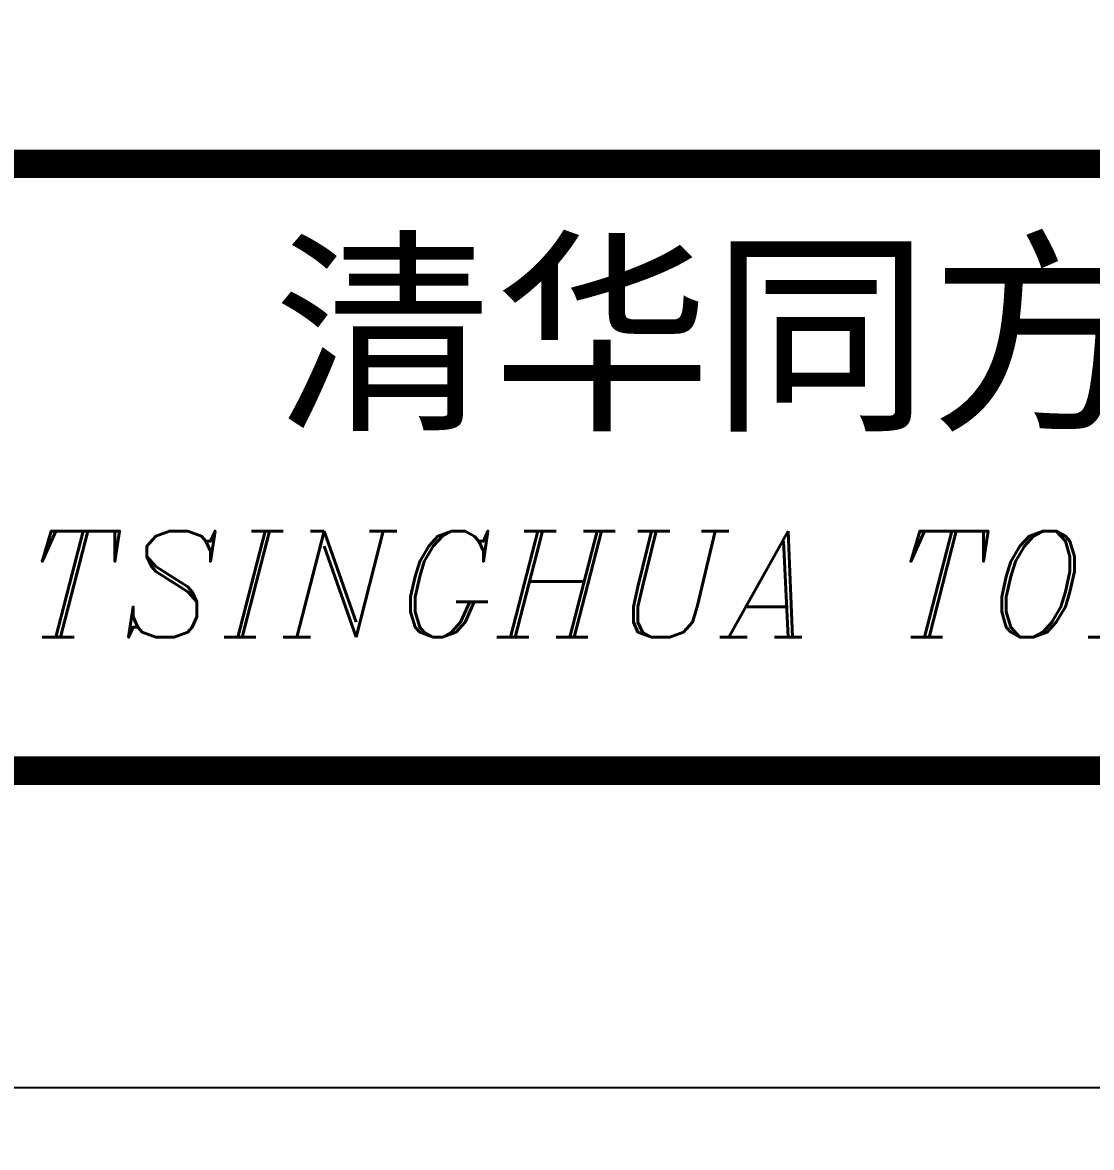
# Model space of a CAD drawing. Extents: x 23618587 to 48466785, y 42305484 to 86624613.
# Drawn here: x 24315971 to 24321029, y 43298238 to 43303562 of the extents above; entities that cross this region are included whole.
import ezdxf

# ---------------------------------------------------------------- set-up
doc = ezdxf.new("R2010")
doc.units = 0
doc.header["$MEASUREMENT"] = 0
doc.layers.get('0').update_dxf_attribs({"linetype": 'CONTINUOUS'})
doc.layers.add('AC-W', color=7, linetype='CONTINUOUS')
doc.layers.add('FRAME', color=7, linetype='CONTINUOUS')
doc.styles.add('XC91', font='txt.shx', dxfattribs={"bigfont": 'XC91.shx'})

msp = doc.modelspace()

# ---------------------------------------------------------------- linework, layer by layer
at = {"layer": 'AC-W', "color": 7}
for centre, start, end in [((24148759.7883, 42835660.74182), 79.4743453433, 79.4743453433), ((24148766.30591, 42835659.45113), 78.1227654299, 78.1227654299), ((24148779.34207, 42835656.52904), 76.2090487924, 76.2090487924)]:
    msp.add_arc(centre, 530172.67138, start, end, dxfattribs=at)
at = {"layer": 'FRAME'}
msp.add_lwpolyline([(24221262.63462, 43298521.29116), (24221262.63462, 43424671.29116), (24399612.63462, 43424671.29116), (24399612.63462, 43298521.29116)], close=True, dxfattribs=at)
at = {"layer": 'FRAME', "const_width": 135}
msp.add_lwpolyline([(24225012.63462, 43300021.29116), (24225012.63462, 43423171.29116), (24398112.63462, 43423171.29116), (24398112.63462, 43300021.29116)], close=True, dxfattribs=at)
msp.add_lwpolyline([(24398132.79333, 43302893.25798), (24312032.79333, 43302893.25798)], dxfattribs=at)

# ---------------------------------------------------------------- texts
at = {"attachment_point": 1, "style": 'XC91'}
for s, insert, char_height in [('\\f楷体_GB2312|b0|i0|c134|p49;清华同方股份有限公司', (24317161.24736, 43302469.62021), 758.625), ('\\Fitalic.shx;TSINGHUA TONGFANG CO.,LTD', (24315978.56548, 43301155.34662), 502.03125)]:
    msp.add_mtext(s, dxfattribs=dict(at, insert=insert, char_height=char_height))

doc.saveas('drawing.dxf')
